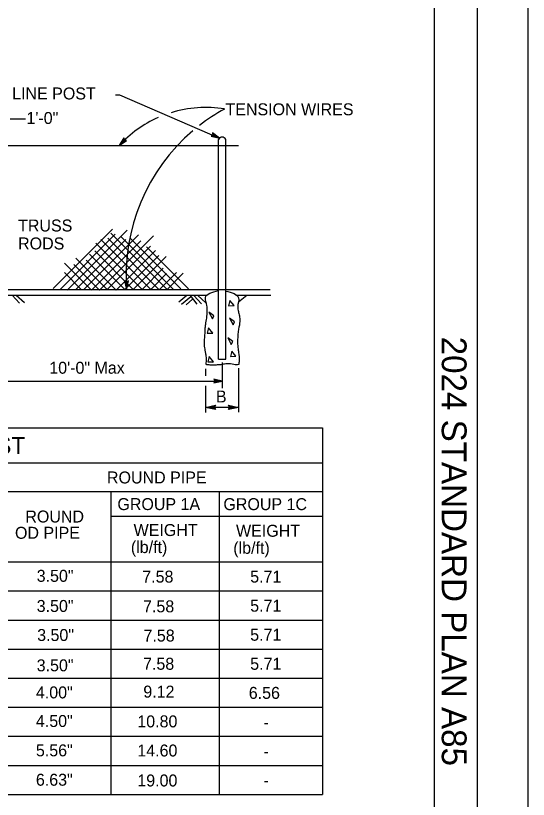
# Model space of a CAD drawing. Extents: x -893 to 867, y -474 to 712.
# Drawn here: x 566.7 to 866.6, y 22 to 480.4 of the extents above; entities that cross this region are included whole.
import ezdxf

# ---------------------------------------------------------------- set-up
doc = ezdxf.new("R2010")
doc.units = 0
for name, color, linetype in [('border_PLOTTING-ELEMENTS', 7, 'Continuous'), ('border_rw_22x34_Cut_Lines', 7, 'Continuous'), ('border_SHEET', 7, 'Continuous'), ('border_WITHIN-BORDER-anno', 7, 'Continuous'), ('mc_FENCE-anno', 7, 'Continuous'), ('mc_FENCE-CL', 7, 'Continuous'), ('rd_PROFILE-OG', 7, 'Continuous'), ('rd_QTY-TABLE', 7, 'Continuous'), ('rd_SUBBASE-MATERIAL', 7, 'Continuous')]:
    doc.layers.add(name, color=color, linetype=linetype)

msp = doc.modelspace()

# ---------------------------------------------------------------- linework, layer by layer
at = {"layer": 'border_PLOTTING-ELEMENTS'}
for points in [[(-893.45, -474.04), (866.55, -474.04), (866.55, 711.96), (-893.45, 711.96)], [(-863.45, 668.96), (836.55, 668.96), (836.55, -431.04), (-863.45, -431.04)]]:
    msp.add_lwpolyline(points, close=True, dxfattribs=at)
at = {"layer": 'border_rw_22x34_Cut_Lines'}
msp.add_lwpolyline([(-863.45, 668.96), (836.55, 668.96), (836.55, -431.04), (-863.45, -431.04)], close=True, dxfattribs=at)
at = {"layer": 'border_SHEET'}
msp.add_line((811.55, 643.96), (811.55, -406.05), dxfattribs=at)
at = {"layer": 'mc_FENCE-anno'}
for p, q in [((625.12, 434.11), (627.49, 434.11)), ((627.49, 434.11), (686.02, 408.78)), ((563.53, 420.02), (572.39, 420.02)), ((630, 408.82), (627.32, 404.45)), ((630.09, 408.48), (628.12, 405.28)), ((630.17, 408.13), (628.92, 406.11)), ((630.34, 407.56), (630, 408.82)), ((630, 408.82), (630, 408.82)), ((682.07, 410.56), (681, 409.82)), ((681, 409.82), (681, 409.82)), ((681, 409.82), (686.02, 408.78)), ((681.29, 410.02), (684.97, 409.25)), ((681.59, 410.21), (683.92, 409.72)), ((681.84, 410.41), (682.87, 410.2)), ((686.02, 408.78), (681.92, 411.85)), ((681.92, 411.85), (681.92, 411.85)), ((681.92, 411.85), (682.07, 410.56)), ((684.96, 409.26), (681.97, 411.49)), ((683.92, 409.72), (681.99, 411.17)), ((682.87, 410.2), (682.04, 410.82)), ((686.02, 408.78), (686.02, 408.78)), ((627.32, 404.45), (631.6, 407.27)), ((627.32, 404.45), (627.32, 404.45)), ((628.13, 405.28), (631.24, 407.34)), ((628.92, 406.11), (630.93, 407.43)), ((630.27, 407.83), (629.72, 406.93)), ((629.72, 406.93), (630.58, 407.5)), ((631.6, 407.27), (630.34, 407.56)), ((631.6, 407.27), (631.6, 407.27)), ((631.53, 324.62), (630.4, 325.26)), ((630.4, 325.26), (630.4, 325.26)), ((630.4, 325.26), (631.64, 320.29)), ((630.7, 325.08), (631.61, 321.44)), ((631.01, 324.9), (631.58, 322.59)), ((631.3, 324.76), (631.55, 323.74)), ((632.63, 325.31), (631.53, 324.62)), ((631.55, 323.74), (631.75, 324.75)), ((631.58, 322.59), (632.05, 324.95)), ((631.62, 321.45), (632.33, 325.11)), ((631.64, 320.29), (632.63, 325.31)), ((632.63, 325.31), (632.63, 325.31)), ((631.64, 320.29), (631.64, 320.29)), ((687.57, 277.48), (687.57, 262.47)), ((545.67, 266.67), (687.57, 266.67)), ((687.57, 266.67), (682.57, 267.78)), ((682.57, 267.78), (682.57, 267.78)), ((682.57, 267.78), (683.24, 266.67)), ((683.24, 266.67), (682.57, 265.55)), ((682.57, 265.55), (687.57, 266.67)), ((682.75, 265.85), (686.42, 266.67)), ((686.41, 266.67), (682.77, 267.48)), ((685.27, 266.67), (682.91, 267.19)), ((682.95, 266.15), (685.27, 266.67)), ((683.09, 266.44), (684.12, 266.67)), ((684.12, 266.67), (683.11, 266.89)), ((687.57, 266.67), (687.57, 266.67)), ((682.57, 265.55), (682.57, 265.55)), ((697.04, 251.24), (678.17, 251.24))]:
    msp.add_line(p, q, dxfattribs=at)
for points in [[(677.77, 273.86), (677.78, 269.73)], [(697.02, 274.22), (697.05, 248.46)], [(677.78, 263.95), (677.8, 248.25)]]:
    msp.add_lwpolyline(points, dxfattribs=at)
for points in [[(683.69, 249.93), (677.78, 251.24), (683.69, 252.55), (683.48, 252.2), (679.15, 251.25), (683.48, 250.27), (683.27, 250.62), (680.5, 251.24), (683.27, 251.86), (683.06, 251.51), (681.86, 251.24), (683.06, 250.97), (682.9, 251.24), (683.69, 252.55), (682.9, 251.24)], [(691.13, 252.56), (697.03, 251.24), (691.13, 249.93), (691.34, 250.28), (695.66, 251.24), (691.34, 252.21), (691.54, 251.86), (694.31, 251.25), (691.55, 250.63), (691.76, 250.98), (692.95, 251.25), (691.75, 251.52), (691.92, 251.24), (691.13, 249.93), (691.92, 251.24)]]:
    msp.add_lwpolyline(points, close=True, dxfattribs=at)
for centre, radius, start, end in [((677.86, 358.06), 68.61, 80.7891, 107.1776), ((742.22, 328.58), 110.89, 118.7757, 127.8066), ((677.86, 358.06), 68.61, 113.9447, 137.4512), ((742.22, 328.58), 110.89, 130.3393, 184.2916)]:
    msp.add_arc(centre, radius, start, end, dxfattribs=at)
at = {"layer": 'mc_FENCE-CL'}
for p, q in [((685.4, 381.95), (685.4, 407.95)), ((689.57, 381.95), (689.57, 407.95)), ((543.73, 404.45), (697.14, 404.45)), ((685.4, 279.45), (685.4, 381.95)), ((689.57, 279.45), (689.57, 381.95)), ((588.68, 320.73), (623.45, 355.51)), ((596.87, 319.83), (631.86, 354.82)), ((655.27, 320.29), (622.34, 353.22)), ((592.88, 320.39), (624.97, 352.48)), ((601.87, 320.29), (631.11, 349.53)), ((606.62, 320.29), (638.6, 352.27)), ((611.36, 320.09), (639.86, 348.58)), ((615.72, 319.89), (647.41, 351.59)), ((645.78, 320.29), (616.54, 349.52)), ((650.72, 320.09), (620.59, 350.22)), ((659.03, 320.29), (628.37, 350.95)), ((663.32, 320.54), (633.91, 349.95)), ((640.64, 320.29), (613.68, 347.24)), ((620.27, 320.29), (645.63, 345.65)), ((667.82, 320.59), (643.31, 345.1)), ((630.55, 320.29), (609.94, 340.9)), ((635.49, 320.29), (612.95, 342.83)), ((625.41, 319.89), (648.57, 343.05)), ((630.55, 320.29), (650.44, 340.18)), ((635.49, 320.29), (654.71, 339.51)), ((611.17, 319.89), (595.35, 335.7)), ((615.72, 319.89), (600.82, 334.79)), ((620.27, 320.29), (601.99, 338.56)), ((625.41, 319.89), (607.88, 337.42)), ((605.04, 320.29), (595.25, 330.07)), ((640.64, 320.29), (653.01, 332.66)), ((650.72, 320.09), (660.87, 330.24)), ((645.78, 320.29), (655.03, 329.54)), ((655.27, 320.29), (664.77, 329.78)), ((543.73, 320.29), (715.61, 320.29)), ((685.4, 279.45), (689.57, 279.45))]:
    msp.add_line(p, q, dxfattribs=at)
msp.add_arc((687.48, 407.05), 2.27, 23.2888, 156.7112, dxfattribs=at)
at = {"layer": 'rd_PROFILE-OG'}
for p, q in [((553.97, 316.95), (678.77, 316.95)), ((564.6, 316.92), (569.01, 312.13)), ((567.12, 316.88), (571.87, 312.65)), ((666.89, 316.67), (662.19, 312.81)), ((668.72, 316.69), (672.63, 311.71)), ((670.94, 316.69), (675.35, 311.9)), ((673.22, 316.73), (677.97, 312.5)), ((695.43, 316.95), (715.87, 316.95)), ((701.84, 316.7), (697.14, 312.83)), ((669.1, 315.95), (663.73, 311.53)), ((670.08, 314.57), (666.42, 311.23))]:
    msp.add_line(p, q, dxfattribs=at)
at = {"layer": 'rd_QTY-TABLE'}
for p, q in [((346.2, 239.32), (746.27, 239.32)), ((746.27, 239.32), (746.27, 24.89)), ((346.2, 218.74), (746.27, 218.74)), ((556.16, 202.13), (746.27, 202.13)), ((622.4, 202.01), (622.4, 24.89)), ((685.76, 202.01), (685.76, 24.89)), ((622.4, 187.61), (746.27, 187.61)), ((346.2, 160.89), (746.27, 160.89)), ((346.2, 143.89), (746.27, 143.89)), ((346.2, 126.89), (746.27, 126.89)), ((346.2, 109.89), (746.27, 109.89)), ((346.2, 92.89), (746.27, 92.89)), ((346.2, 75.89), (746.27, 75.89)), ((346.2, 58.89), (746.27, 58.89)), ((346.2, 41.89), (746.27, 41.89)), ((346.2, 24.89), (746.27, 24.89))]:
    msp.add_line(p, q, dxfattribs=at)
at = {"layer": 'rd_SUBBASE-MATERIAL'}
for points in [[(691.25, 310.73), (694.5, 310.82), (692.04, 313.87)], [(679.71, 306.95), (681.77, 303.08), (682.62, 304.81)], [(691.85, 303.38), (693.91, 299.5), (694.76, 301.24)], [(678.75, 294.65), (682, 294.74), (679.54, 297.79)], [(690.78, 291.95), (692.84, 288.08), (693.69, 289.81)], [(692.32, 281.08), (695.57, 281.17), (693.11, 284.22)], [(679.11, 277.87), (682.36, 277.96), (679.9, 281.01)]]:
    msp.add_lwpolyline(points, close=True, dxfattribs=at)
for points in [[(678.06, 276.37), (678.34, 278.1), (678.19, 281.3), (677.95, 282.39), (677.64, 284.34), (677.1, 287.92), (677.33, 292.06), (677.49, 295.25), (677.64, 297.83), (677.88, 299.85), (678.5, 303.52), (678.73, 307.8), (678.58, 310.84), (677.72, 315.44), (685.4, 319.6)], [(689.57, 319.26), (697.09, 315.32), (696.59, 310.07), (696.98, 307.34), (697.6, 304.84), (697.83, 301.57), (697.13, 297.05), (696.51, 290.81), (696.74, 286.21), (697.13, 283.32), (697.37, 278.41), (697.23, 276.37)], [(697.23, 276.37), (695.89, 276.07), (694.33, 276.31), (690.58, 276.78), (688.79, 276.54), (686.76, 276.23), (684.58, 276.07), (682.16, 276), (679.9, 276.07), (678.58, 276.23), (678.06, 276.37)]]:
    msp.add_spline(points, degree=3, dxfattribs=at)

# ---------------------------------------------------------------- texts
at = {"layer": 'border_WITHIN-BORDER-anno'}
msp.add_text('2024 STANDARD PLAN A85', height=14.5, rotation=270, dxfattribs=at).set_placement((815.93, 292.62))
at = {"layer": 'mc_FENCE-anno'}
for s, p in [('LINE POST', (564.67, 431.36)), ('TENSION WIRES', (689.43, 422.1)), ('1\'-0"', (573.03, 417.02)), ('TRUSS', (568.15, 354.14)), ('RODS', (568.15, 343.64)), ('10\'-0" Max', (586.39, 270.95)), ('B', (683.85, 254.13))]:
    msp.add_text(s, height=7, dxfattribs=at).set_placement(p)
at = {"layer": 'rd_QTY-TABLE'}
for s, height, p in [('GATE POST', 10, (495.84, 223.97)), ('ROUND PIPE', 7, (620.13, 206.76)), ('GROUP 1A', 7, (626.23, 191.19)), ('GROUP 1C', 7, (688.22, 191.16)), ('ROUND', 7, (572.39, 183.92)), ('OD PIPE', 7, (566.34, 174.4)), ('WEIGHT', 7, (635.71, 176.02)), ('WEIGHT', 7, (695.62, 175.59)), ('(lb/ft)', 7, (634.1, 166.05)), ('(lb/ft)', 7, (694, 165.61)), ('3.50"', 7, (579.04, 149.23)), ('7.58', 7, (640.77, 148.78)), ('5.71', 7, (703.89, 148.78)), ('3.50"', 7, (579.04, 131.61)), ('7.58', 7, (641.24, 131.39)), ('5.71', 7, (703.89, 131.78)), ('3.50"', 7, (579.3, 114.63)), ('7.58', 7, (641.5, 114.31)), ('5.71', 7, (703.89, 114.78)), ('3.50"', 7, (579.04, 96.89)), ('7.58', 7, (641.24, 97.79)), ('5.71', 7, (703.89, 97.78)), ('4.00"', 7, (578.57, 81.06)), ('9.12', 7, (641.39, 81.5)), ('6.56', 7, (703.07, 80.78)), ('4.50"', 7, (578.57, 64.33)), ('10.80', 7, (637.89, 64.11)), ('-', 7, (711.68, 63.6)), ('5.56"', 7, (578.57, 47.16)), ('14.60', 7, (637.89, 47.07)), ('-', 7, (711.68, 46.6)), ('6.63"', 7, (578.57, 29.98)), ('19.00', 7, (637.89, 29.54)), ('-', 7, (711.68, 29.6))]:
    msp.add_text(s, height=height, dxfattribs=at).set_placement(p)
at = {"layer": 'rd_SUBBASE-MATERIAL'}
for p in [(680.93, 313.98), (684.5, 311.7), (691.4, 314.53), (695.48, 314.64), (695.48, 308.87), (681.11, 306.83), (692.65, 305.93), (696.28, 305.41), (678.51, 301.29), (684.86, 299.33), (691.4, 297.44), (695.81, 295.52), (679.3, 290.42), (682, 290.05), (683.03, 285.11), (693.66, 287.03), (679.86, 283.98), (682.13, 277.18), (689.93, 277.64), (695.93, 279.33)]:
    msp.add_text('.', height=0.667, rotation=93.0685, dxfattribs=at).set_placement(p)

doc.saveas('drawing.dxf')
